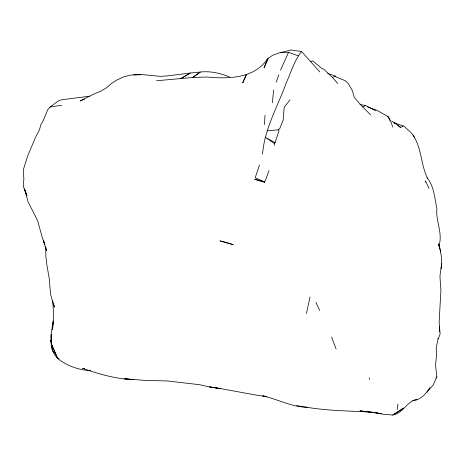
<?xml version="1.0" encoding="UTF-8"?>
<svg xmlns="http://www.w3.org/2000/svg" width="465" height="465" viewBox="0 0 465 465"><rect width="100%" height="100%" fill="white"/><g stroke="black" fill="none" stroke-linecap="round" stroke-linejoin="round"><path stroke-width="0.7" d="M264.486 124.608L264.998 115.291M53.266 321.71L52.545 329.487L53.638 314.636L52.702 300.884M272.391 102.782L273.618 89.972M440.843 269.363L441.727 263.463M397.284 409.485L397.97 403.992M319.839 71.936L301.541 51.505L290.91 49.976L278.518 53.115L272.548 55.329L268.084 58.445L267.939 59.503L267.317 59.136C254.198 78.678 227.972 79.038 206.96 77.004L192.743 77.486L156.566 80.759M441.093 268.689C442.651 260.348 440.849 251.757 438.646 243.701M262.545 154.13C264.457 128.91 277.675 106.584 286.115 83.223L286.283 82.787C291.026 72.261 294.287 60.636 301.541 51.505M440.861 269.776L439.937 276.204L440.907 290.387L439.14 322.228L440.105 334.079L437.803 340.153L436.193 347.989L436.67 353.807L435.571 364.897L436.809 376.848L433.188 385.008L426.917 392.187M53.295 320.99C51.22 333.411 47.628 348.273 57.654 358.434C67.012 365.972 78.754 370.041 90.698 370.692M440.797 252.1L438.948 245.665C443.104 233.337 435.519 221.131 436.902 208.663C434.612 198.16 434.217 186.651 427.178 177.828M306.423 313.526L310.045 297.03M425.12 182.228L425.551 180.873L428.968 188.476M274.46 145.411L274.35 143.511L275.088 142.656L278.983 130.77L278.471 129.787L267.27 130.834M259.546 164.906L255.192 177.729L263.986 181.67L264.725 182.414L254.698 179.281L263.986 181.67L265.277 180.908L268.985 170.638M276.251 82.166L278.843 74.726M280.535 70.198L288.55 52.272L298.187 55.806M267.642 60.136L264.039 67.803L267.317 59.136L268.084 58.445M436.042 377.999L436.809 376.848M429.916 387.548C426.126 393.843 420.348 400.173 412.589 400.795M290.061 99.824L284.237 107.171L283.144 120.086L279.791 128.485L278.471 129.787M89.745 96.22L61.7 99.748L58.59 100.736L50.022 107.066L47.628 109.88L43.518 119.97L40.926 124.69L39.38 129.869L35.282 137.855L27.662 156.025L23.355 169.684L23.866 179.374L23.25 184.896L23.756 187.639L26.964 195.777L24.506 188.883L28.121 201.95L37.648 220.73L42.303 237.696L44.82 244.387L43.297 240.196L46.512 250.763L45.68 246.7L45.884 256.279L46.913 265.166L49.244 278.523L50.575 294.578L54.411 307.185L53.591 303.715M437.687 338.933L438.367 338.363M199.712 72.418L192.743 77.486L200.369 72.023C210.302 70.901 220.265 73.127 229.408 76.958M394.343 414.146L403.626 408.078L392.698 415.024L382.817 414.216L374.406 412.502L381.393 413.711L360.038 410.851L372.918 412.298C350.988 410.781 328.865 411.043 307.115 407.294M397.732 125.544L400.51 127.468L402.946 126.003L403.835 126.079L410.171 131.769L413.897 135.931L414.175 137.175M190.237 73.057L180.618 78.742L190.325 73.022L167.545 75.888L160.158 76.347L141.5 74.51L130.409 75.103L123.684 76.882L116.791 80.073L111.152 83.735L106.584 87.786L100.492 91.279L93.215 94.331L80.125 100.975L84.706 99.045M310.818 61.566L312.759 60.892L322.425 68.93L323.32 68.814L332.492 77.486L334.602 76.341L345.35 80.759L348.343 83.642L352.487 90.931L354.208 97.313L361.555 105.782L370.646 114.902M362.898 106.962L365.548 105.52L375.697 110.844M416.878 399.208C406.759 401.464 403.05 413.449 392.698 415.024M50.022 107.066L57.956 105.782L61.746 105.66M190.691 72.97L200.369 72.023M280.558 52.545L288.55 52.272M387.194 116.843L388.316 116.814L390.257 120.406L392.867 127.119M133.635 74.819L140.389 74.801M266.683 396.645C247.572 394.053 228.763 389.594 209.645 386.938L220.503 388.601L209.895 387.031L199.654 384.712L167.354 380.969L144.877 380.411L124.347 378.743L133.862 379.684C116.192 379.016 99.097 374.22 82.561 368.268L84.595 368.739M266.852 396.517L262.719 395.872C277.756 399.202 291.677 407.032 307.353 407.328L296.554 405.631M359.974 104.509L365.548 105.52M327.755 73.464L335.811 76.155M367.484 106.851L376.836 110.234L388.316 116.814L389.839 120.487M393.936 122.702L402.946 126.003M51.394 340.363L51.185 334.73L51.574 344.379L57.654 358.434L58.898 358.904M275.088 142.656L265.236 137.303L274.35 143.511M391.774 121.045L398.203 125.347L400.51 127.468M394.407 123.237L395.517 124.004M332.492 77.486L337.764 83.479M54.527 353.133L52.382 350.424L51.435 343.339L51.662 347.407L51.446 341.769M412.972 135.123C421.906 148.155 420.697 164.651 427.562 178.45M315.909 302.384L319.653 310.457M51.574 344.379L57.654 358.434M336.09 348.959L331.568 336.927M369.123 377.818L369.599 379.446M439.425 326.604L439.762 331.609M438.669 244.311L438.948 245.665M242.986 82.16L242.777 82.805L246.479 74.406L242.986 82.16M229.739 243.398L219.986 240.893L233.308 244.799L229.739 243.398M51.464 343.106L50.813 340.339L51.412 343.118"/></g></svg>
